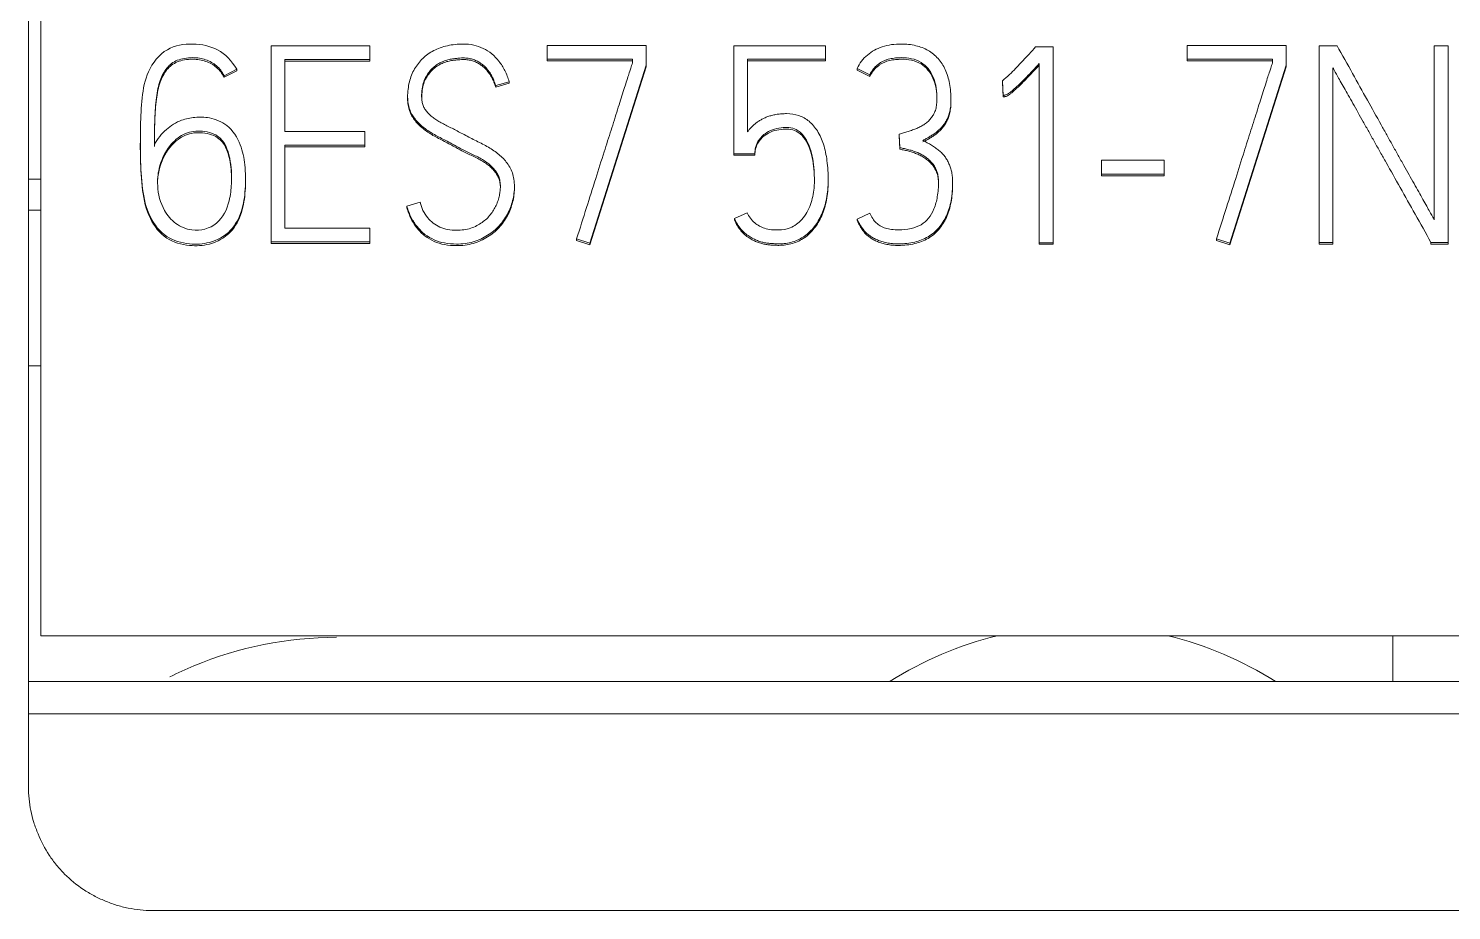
# Model space of a CAD drawing. Header units: millimetres. Extents: x 1359 to 3577, y 1336 to 3557.
# Drawn here: x 2824.87 to 2836.35, y 3041.16 to 3048.27 of the extents above; entities that cross this region are included whole.
import ezdxf

# ---------------------------------------------------------------- set-up
doc = ezdxf.new("R2010")
doc.units = ezdxf.units.MM
doc.layers.add('000-PI-Oprema', color=30, linetype='Continuous', lineweight=5)

msp = doc.modelspace()

# ---------------------------------------------------------------- linework, layer by layer
at = {"layer": '000-PI-Oprema', "color": 0, "linetype": 'ByBlock', "lineweight": 0}
for p, q in [((2824.971, 3043.373), (2824.971, 3053.556)), ((2826.828, 3048.132), (2826.828, 3046.549)), ((2827.624, 3048.132), (2826.828, 3048.132)), ((2827.624, 3048.02), (2827.624, 3048.132)), ((2829.053, 3048.134), (2829.053, 3048.022)), ((2829.852, 3048.134), (2829.053, 3048.134)), ((2829.852, 3047.974), (2829.852, 3048.134)), ((2830.558, 3048.132), (2831.297, 3048.132)), ((2830.558, 3047.26), (2830.558, 3048.132)), ((2831.297, 3048.132), (2831.297, 3048.022)), ((2832.992, 3048.123), (2833.132, 3048.123)), ((2833.132, 3048.123), (2833.132, 3046.543)), ((2834.213, 3048.134), (2834.213, 3048.022)), ((2835.012, 3048.134), (2834.213, 3048.134)), ((2835.012, 3047.974), (2835.012, 3048.134)), ((2835.278, 3048.132), (2835.278, 3046.545)), ((2835.422, 3048.132), (2835.278, 3048.132)), ((2836.319, 3048.132), (2836.206, 3048.132)), ((2836.206, 3048.132), (2836.206, 3046.728)), ((2836.319, 3046.545), (2836.319, 3048.132)), ((2826.55, 3047.943), (2826.448, 3047.89)), ((2826.55, 3047.943), (2826.55, 3047.93)), ((2826.939, 3047.439), (2826.939, 3048.02)), ((2826.939, 3048.02), (2827.624, 3048.02)), ((2826.939, 3048.007), (2827.624, 3048.007)), ((2827.624, 3048.02), (2827.624, 3048.007)), ((2829.053, 3048.022), (2829.053, 3048.009)), ((2829.053, 3048.022), (2829.741, 3048.022)), ((2829.053, 3048.009), (2829.741, 3048.009)), ((2829.397, 3046.538), (2829.852, 3047.974)), ((2829.397, 3046.526), (2829.852, 3047.961)), ((2829.741, 3048.022), (2829.741, 3047.991)), ((2829.852, 3047.974), (2829.852, 3047.961)), ((2830.669, 3048.022), (2830.669, 3047.436)), ((2831.297, 3048.022), (2830.669, 3048.022)), ((2831.297, 3048.009), (2830.669, 3048.009)), ((2831.297, 3048.022), (2831.297, 3048.009)), ((2831.552, 3047.947), (2831.552, 3047.934)), ((2831.552, 3047.947), (2831.654, 3047.897)), ((2831.552, 3047.934), (2831.654, 3047.884)), ((2833.021, 3046.543), (2833.021, 3047.987)), ((2834.213, 3048.022), (2834.213, 3048.009)), ((2834.213, 3048.022), (2834.901, 3048.022)), ((2834.213, 3048.009), (2834.901, 3048.009)), ((2834.557, 3046.538), (2835.012, 3047.974)), ((2834.557, 3046.526), (2835.012, 3047.961)), ((2834.901, 3048.022), (2834.901, 3047.991)), ((2835.012, 3047.974), (2835.012, 3047.961)), ((2835.389, 3046.545), (2835.389, 3047.954)), ((2826.55, 3047.93), (2826.448, 3047.877)), ((2826.448, 3047.89), (2826.448, 3047.877)), ((2828.747, 3047.841), (2828.639, 3047.811)), ((2828.747, 3047.829), (2828.639, 3047.798)), ((2828.747, 3047.841), (2828.747, 3047.829)), ((2831.654, 3047.897), (2831.654, 3047.884)), ((2832.724, 3047.849), (2832.724, 3047.836)), ((2832.731, 3047.731), (2832.724, 3047.849)), ((2832.731, 3047.719), (2832.724, 3047.836)), ((2827.928, 3047.721), (2827.928, 3047.709)), ((2828.639, 3047.811), (2828.639, 3047.798)), ((2832.309, 3047.686), (2832.309, 3047.708)), ((2832.731, 3047.731), (2832.731, 3047.719)), ((2827.582, 3047.439), (2826.939, 3047.439)), ((2827.582, 3047.329), (2827.582, 3047.439)), ((2831.892, 3047.419), (2831.892, 3047.406)), ((2831.892, 3047.419), (2831.898, 3047.309)), ((2831.892, 3047.406), (2831.898, 3047.296)), ((2825.773, 3047.347), (2825.773, 3047.334)), ((2826.939, 3046.659), (2826.939, 3047.329)), ((2826.939, 3047.329), (2827.582, 3047.329)), ((2826.939, 3047.316), (2827.582, 3047.316)), ((2827.582, 3047.329), (2827.582, 3047.316)), ((2830.558, 3047.26), (2830.558, 3047.248)), ((2830.727, 3047.26), (2830.558, 3047.26)), ((2830.727, 3047.248), (2830.558, 3047.248)), ((2830.727, 3047.26), (2830.727, 3047.248)), ((2831.898, 3047.309), (2831.898, 3047.296)), ((2833.523, 3047.208), (2833.523, 3047.095)), ((2834.029, 3047.208), (2833.523, 3047.208)), ((2834.029, 3047.095), (2834.029, 3047.208)), ((2824.871, 3047.056), (2824.971, 3047.056)), ((2826.622, 3047.045), (2826.622, 3047.057)), ((2831.319, 3047.042), (2831.319, 3047.055)), ((2832.322, 3047), (2832.322, 3047.021)), ((2833.523, 3047.095), (2833.523, 3047.083)), ((2833.523, 3047.095), (2834.029, 3047.095)), ((2833.523, 3047.083), (2834.029, 3047.083)), ((2834.029, 3047.095), (2834.029, 3047.083)), ((2828.789, 3046.983), (2828.789, 3046.996)), ((2824.971, 3046.806), (2824.871, 3046.806)), ((2827.922, 3046.838), (2828.03, 3046.869)), ((2827.922, 3046.838), (2827.922, 3046.825)), ((2830.563, 3046.739), (2830.665, 3046.785)), ((2830.563, 3046.739), (2830.563, 3046.726)), ((2831.654, 3046.781), (2831.552, 3046.734)), ((2831.552, 3046.734), (2831.552, 3046.722)), ((2827.624, 3046.659), (2826.939, 3046.659)), ((2827.624, 3046.549), (2827.624, 3046.659)), ((2829.291, 3046.574), (2829.291, 3046.561)), ((2829.291, 3046.574), (2829.397, 3046.538)), ((2829.291, 3046.561), (2829.397, 3046.526)), ((2834.45, 3046.574), (2834.45, 3046.561)), ((2834.45, 3046.574), (2834.557, 3046.538)), ((2834.45, 3046.561), (2834.557, 3046.526)), ((2826.828, 3046.549), (2826.828, 3046.537)), ((2826.828, 3046.549), (2827.624, 3046.549)), ((2826.828, 3046.537), (2827.624, 3046.537)), ((2827.624, 3046.549), (2827.624, 3046.537)), ((2829.397, 3046.538), (2829.397, 3046.526)), ((2833.021, 3046.543), (2833.021, 3046.53)), ((2833.132, 3046.543), (2833.021, 3046.543)), ((2833.132, 3046.53), (2833.021, 3046.53)), ((2833.132, 3046.543), (2833.132, 3046.53)), ((2834.557, 3046.538), (2834.557, 3046.526)), ((2835.278, 3046.545), (2835.389, 3046.545)), ((2835.278, 3046.545), (2835.278, 3046.532)), ((2835.278, 3046.532), (2835.389, 3046.532)), ((2835.389, 3046.545), (2835.389, 3046.532)), ((2836.179, 3046.545), (2836.179, 3046.532)), ((2836.179, 3046.545), (2836.319, 3046.545)), ((2836.179, 3046.532), (2836.319, 3046.532)), ((2836.319, 3046.545), (2836.319, 3046.532)), ((2824.971, 3045.551), (2824.871, 3045.551)), ((2849.771, 3043.373), (2824.971, 3043.373)), ((2835.871, 3043.373), (2835.871, 3043.005)), ((2849.871, 3043.005), (2824.871, 3043.005)), ((2824.871, 3042.742), (2824.871, 3042.156)), ((2849.871, 3042.742), (2824.871, 3042.742)), ((2825.871, 3041.156), (2848.871, 3041.156))]:
    msp.add_line(p, q, dxfattribs=at)
for start, end in [(103.753, 122.3801), (57.6199, 76.247)]:
    msp.add_arc((2833.371, 3040.556), 2.9, start, end, dxfattribs=at)
for points, knots in [([(2824.871, 3053.556), (2824.871, 3052.471), (2824.871, 3048.868), (2824.871, 3045.263), (2824.871, 3042.742)], [0, 0, 0, 0, 0.301146, 1, 1, 1, 1]), ([(2825.887, 3047.333), (2825.912, 3047.381), (2825.973, 3047.458), (2826.092, 3047.535), (2826.215, 3047.557), (2826.343, 3047.556), (2826.491, 3047.493), (2826.587, 3047.343), (2826.622, 3047.161), (2826.624, 3046.981), (2826.598, 3046.797), (2826.511, 3046.626), (2826.344, 3046.535), (2826.159, 3046.525), (2825.97, 3046.578), (2825.834, 3046.755), (2825.783, 3046.984), (2825.773, 3047.231), (2825.773, 3047.476), (2825.783, 3047.708), (2825.822, 3047.932), (2825.971, 3048.121), (2826.196, 3048.159), (2826.413, 3048.113), (2826.509, 3048.012), (2826.55, 3047.943)], [0, 0, 0, 0, 0.03564, 0.067865, 0.092923, 0.119268, 0.154068, 0.197126, 0.234707, 0.279879, 0.320329, 0.360962, 0.405677, 0.442102, 0.485709, 0.532505, 0.586175, 0.644312, 0.701767, 0.753421, 0.803151, 0.856352, 0.904259, 0.950465, 1, 1, 1, 1]), ([(2828.03, 3046.869), (2828.039, 3046.824), (2828.079, 3046.742), (2828.187, 3046.656), (2828.297, 3046.641), (2828.381, 3046.646), (2828.437, 3046.658), (2828.486, 3046.679), (2828.529, 3046.705), (2828.566, 3046.735), (2828.597, 3046.769), (2828.622, 3046.805), (2828.643, 3046.843), (2828.658, 3046.883), (2828.668, 3046.923), (2828.675, 3046.96), (2828.677, 3046.999), (2828.674, 3047.038), (2828.665, 3047.077), (2828.647, 3047.11), (2828.624, 3047.139), (2828.598, 3047.166), (2828.566, 3047.191), (2828.531, 3047.214), (2828.493, 3047.235), (2828.452, 3047.255), (2828.408, 3047.276), (2828.364, 3047.298), (2828.318, 3047.322), (2828.272, 3047.348), (2828.225, 3047.373), (2828.178, 3047.396), (2828.133, 3047.42), (2828.091, 3047.447), (2828.053, 3047.475), (2828.018, 3047.506), (2827.988, 3047.54), (2827.962, 3047.577), (2827.942, 3047.619), (2827.931, 3047.667), (2827.927, 3047.721), (2827.931, 3047.78), (2827.941, 3047.839), (2827.959, 3047.894), (2827.983, 3047.945), (2828.014, 3047.99), (2828.05, 3048.031), (2828.091, 3048.066), (2828.139, 3048.094), (2828.192, 3048.117), (2828.25, 3048.133), (2828.312, 3048.143), (2828.383, 3048.147), (2828.461, 3048.14), (2828.54, 3048.113), (2828.609, 3048.068), (2828.668, 3048.007), (2828.716, 3047.93), (2828.738, 3047.872), (2828.747, 3047.841)], [0, 0, 0, 0, 0.042395, 0.079774, 0.121236, 0.140075, 0.157254, 0.173247, 0.188397, 0.202796, 0.216711, 0.230265, 0.243508, 0.256652, 0.269293, 0.280934, 0.291684, 0.304893, 0.316879, 0.328106, 0.339273, 0.350814, 0.362909, 0.375637, 0.388999, 0.403044, 0.417696, 0.432849, 0.448511, 0.464937, 0.481153, 0.497163, 0.51278, 0.527863, 0.542482, 0.556645, 0.570443, 0.584077, 0.597961, 0.612786, 0.629037, 0.64828, 0.666584, 0.684253, 0.701354, 0.717933, 0.734308, 0.750738, 0.767515, 0.784992, 0.803232, 0.822275, 0.842375, 0.868294, 0.892965, 0.917787, 0.943448, 0.970498, 1, 1, 1, 1]), ([(2832.083, 3047.368), (2832.092, 3047.373), (2832.11, 3047.382), (2832.136, 3047.397), (2832.163, 3047.413), (2832.189, 3047.431), (2832.213, 3047.452), (2832.236, 3047.476), (2832.257, 3047.502), (2832.275, 3047.532), (2832.29, 3047.566), (2832.301, 3047.604), (2832.308, 3047.647), (2832.31, 3047.723), (2832.303, 3047.823), (2832.269, 3047.938), (2832.21, 3048.031), (2832.127, 3048.099), (2832.023, 3048.138), (2831.896, 3048.15), (2831.758, 3048.134), (2831.629, 3048.063), (2831.571, 3047.99), (2831.552, 3047.947)], [0, 0, 0, 0, 0.019459, 0.039301, 0.05955, 0.080105, 0.100989, 0.122386, 0.144292, 0.16684, 0.190353, 0.215738, 0.244087, 0.27581, 0.363621, 0.439823, 0.508996, 0.575574, 0.644592, 0.722009, 0.822031, 0.909956, 1, 1, 1, 1]), ([(2832.724, 3047.849), (2832.743, 3047.865), (2832.78, 3047.897), (2832.834, 3047.952), (2832.887, 3048.008), (2832.941, 3048.066), (2832.975, 3048.104), (2832.992, 3048.123)], [0, 0, 0, 0, 0.198846, 0.377684, 0.606339, 0.795382, 1, 1, 1, 1]), ([(2836.206, 3046.728), (2836.201, 3046.737), (2836.189, 3046.758), (2836.169, 3046.795), (2836.143, 3046.84), (2836.113, 3046.894), (2836.079, 3046.955), (2836.042, 3047.021), (2836.002, 3047.092), (2835.959, 3047.168), (2835.915, 3047.248), (2835.869, 3047.329), (2835.823, 3047.412), (2835.756, 3047.533), (2835.664, 3047.698), (2835.545, 3047.911), (2835.464, 3048.057), (2835.422, 3048.132)], [0, 0, 0, 0, 0.019057, 0.045144, 0.078261, 0.117077, 0.160259, 0.207807, 0.259003, 0.31313, 0.370188, 0.428711, 0.487234, 0.545757, 0.688172, 0.839586, 1, 1, 1, 1]), ([(2826.448, 3047.89), (2826.441, 3047.905), (2826.423, 3047.934), (2826.388, 3047.971), (2826.347, 3047.999), (2826.3, 3048.02), (2826.249, 3048.033), (2826.191, 3048.037), (2826.131, 3048.032), (2826.072, 3048.017), (2826.024, 3047.99), (2825.986, 3047.952), (2825.955, 3047.905), (2825.931, 3047.849), (2825.914, 3047.784), (2825.901, 3047.71), (2825.894, 3047.627), (2825.89, 3047.537), (2825.887, 3047.438), (2825.887, 3047.369), (2825.887, 3047.333)], [0, 0, 0, 0, 0.043481, 0.085549, 0.127923, 0.170971, 0.214845, 0.260884, 0.317917, 0.367656, 0.41257, 0.456833, 0.503792, 0.555243, 0.612421, 0.675966, 0.746378, 0.823872, 0.908402, 1, 1, 1, 1]), ([(2826.448, 3047.877), (2826.441, 3047.892), (2826.423, 3047.921), (2826.388, 3047.958), (2826.347, 3047.987), (2826.3, 3048.007), (2826.249, 3048.02), (2826.191, 3048.024), (2826.131, 3048.02), (2826.072, 3048.004), (2826.024, 3047.977), (2825.986, 3047.939), (2825.955, 3047.892), (2825.931, 3047.836), (2825.914, 3047.771), (2825.901, 3047.697), (2825.894, 3047.615), (2825.89, 3047.524), (2825.887, 3047.425), (2825.887, 3047.356), (2825.887, 3047.32)], [0, 0, 0, 0, 0.043481, 0.085549, 0.127923, 0.170971, 0.214845, 0.260884, 0.317917, 0.367656, 0.41257, 0.456833, 0.503792, 0.555243, 0.612421, 0.675966, 0.746378, 0.823872, 0.908402, 1, 1, 1, 1]), ([(2828.639, 3047.811), (2828.636, 3047.818), (2828.631, 3047.833), (2828.622, 3047.856), (2828.611, 3047.881), (2828.597, 3047.906), (2828.58, 3047.93), (2828.561, 3047.953), (2828.539, 3047.975), (2828.513, 3047.994), (2828.484, 3048.011), (2828.452, 3048.024), (2828.415, 3048.031), (2828.381, 3048.034), (2828.348, 3048.032), (2828.316, 3048.029), (2828.28, 3048.025), (2828.243, 3048.017), (2828.206, 3048.002), (2828.169, 3047.983), (2828.135, 3047.958), (2828.105, 3047.925), (2828.077, 3047.886), (2828.056, 3047.839), (2828.044, 3047.781), (2828.04, 3047.728), (2828.043, 3047.683), (2828.052, 3047.649), (2828.067, 3047.62), (2828.088, 3047.593), (2828.112, 3047.569), (2828.141, 3047.547), (2828.173, 3047.526), (2828.208, 3047.505), (2828.246, 3047.486), (2828.287, 3047.465), (2828.329, 3047.444), (2828.374, 3047.42), (2828.421, 3047.395), (2828.47, 3047.37), (2828.52, 3047.345), (2828.568, 3047.321), (2828.612, 3047.293), (2828.654, 3047.263), (2828.692, 3047.231), (2828.725, 3047.194), (2828.753, 3047.153), (2828.775, 3047.106), (2828.787, 3047.053), (2828.791, 3046.997), (2828.787, 3046.939), (2828.776, 3046.882), (2828.758, 3046.826), (2828.734, 3046.773), (2828.703, 3046.723), (2828.666, 3046.677), (2828.623, 3046.636), (2828.573, 3046.601), (2828.518, 3046.571), (2828.457, 3046.548), (2828.39, 3046.535), (2828.313, 3046.53), (2828.228, 3046.537), (2828.141, 3046.563), (2828.066, 3046.607), (2828.003, 3046.669), (2827.954, 3046.747), (2827.931, 3046.806), (2827.922, 3046.838)], [0, 0, 0, 0, 0.006902, 0.014527, 0.0229, 0.03171, 0.040697, 0.049939, 0.059406, 0.069126, 0.079243, 0.089792, 0.100957, 0.11302, 0.121351, 0.131067, 0.142193, 0.154038, 0.166072, 0.178522, 0.191399, 0.204849, 0.219214, 0.234859, 0.25249, 0.272668, 0.283841, 0.294211, 0.304173, 0.314215, 0.324636, 0.335605, 0.347264, 0.35967, 0.372854, 0.386723, 0.401163, 0.416176, 0.433071, 0.449927, 0.466747, 0.483271, 0.499286, 0.514866, 0.530063, 0.545048, 0.560066, 0.575472, 0.591898, 0.609868, 0.627376, 0.645005, 0.66302, 0.681094, 0.698922, 0.71679, 0.734853, 0.753306, 0.772468, 0.792214, 0.812556, 0.833938, 0.86301, 0.889874, 0.915888, 0.942166, 0.969784, 1, 1, 1, 1]), ([(2828.639, 3047.798), (2828.636, 3047.805), (2828.631, 3047.82), (2828.622, 3047.843), (2828.611, 3047.868), (2828.597, 3047.893), (2828.58, 3047.917), (2828.561, 3047.94), (2828.539, 3047.962), (2828.513, 3047.981), (2828.484, 3047.998), (2828.452, 3048.011), (2828.415, 3048.019), (2828.381, 3048.021), (2828.348, 3048.019), (2828.316, 3048.016), (2828.28, 3048.012), (2828.243, 3048.004), (2828.206, 3047.99), (2828.169, 3047.97), (2828.135, 3047.945), (2828.105, 3047.912), (2828.077, 3047.874), (2828.056, 3047.826), (2828.045, 3047.771), (2828.042, 3047.733), (2828.042, 3047.713)], [0, 0, 0, 0, 0.025535, 0.053746, 0.084726, 0.117324, 0.150572, 0.184768, 0.219795, 0.255756, 0.293187, 0.332218, 0.373527, 0.418158, 0.448979, 0.484928, 0.526094, 0.569916, 0.614442, 0.660505, 0.708148, 0.757909, 0.811058, 0.868941, 0.934177, 1, 1, 1, 1]), ([(2829.741, 3047.991), (2829.74, 3047.988), (2829.736, 3047.978), (2829.729, 3047.956), (2829.718, 3047.922), (2829.704, 3047.877), (2829.686, 3047.822), (2829.666, 3047.76), (2829.644, 3047.69), (2829.62, 3047.614), (2829.595, 3047.533), (2829.568, 3047.449), (2829.541, 3047.363), (2829.499, 3047.233), (2829.443, 3047.054), (2829.369, 3046.82), (2829.318, 3046.658), (2829.291, 3046.574)], [0, 0, 0, 0, 0.006664, 0.022274, 0.046836, 0.07897, 0.117297, 0.161819, 0.211415, 0.264968, 0.322476, 0.382404, 0.443215, 0.50491, 0.65714, 0.82217, 1, 1, 1, 1]), ([(2831.654, 3047.897), (2831.659, 3047.906), (2831.669, 3047.924), (2831.686, 3047.948), (2831.706, 3047.968), (2831.726, 3047.985), (2831.747, 3047.999), (2831.769, 3048.01), (2831.792, 3048.019), (2831.815, 3048.025), (2831.838, 3048.03), (2831.862, 3048.033), (2831.885, 3048.035), (2831.955, 3048.037), (2832.074, 3048.017), (2832.186, 3047.875), (2832.198, 3047.743), (2832.194, 3047.65), (2832.185, 3047.61), (2832.169, 3047.575), (2832.149, 3047.546), (2832.125, 3047.52), (2832.097, 3047.499), (2832.067, 3047.48), (2832.034, 3047.464), (2831.999, 3047.452), (2831.963, 3047.44), (2831.928, 3047.429), (2831.904, 3047.422), (2831.892, 3047.419)], [0, 0, 0, 0, 0.025161, 0.048595, 0.070641, 0.091589, 0.111603, 0.13094, 0.14993, 0.168791, 0.187661, 0.206323, 0.224495, 0.242226, 0.372375, 0.490579, 0.643633, 0.679942, 0.712328, 0.741834, 0.769901, 0.797396, 0.824894, 0.852838, 0.881452, 0.911007, 0.940973, 0.970636, 1, 1, 1, 1]), ([(2831.654, 3047.884), (2831.659, 3047.893), (2831.669, 3047.911), (2831.686, 3047.935), (2831.706, 3047.955), (2831.726, 3047.972), (2831.747, 3047.986), (2831.769, 3047.998), (2831.792, 3048.006), (2831.815, 3048.013), (2831.838, 3048.017), (2831.862, 3048.02), (2831.885, 3048.022), (2831.955, 3048.024), (2832.074, 3048.005), (2832.182, 3047.867), (2832.196, 3047.756), (2832.196, 3047.697)], [0, 0, 0, 0, 0.039855, 0.076975, 0.111896, 0.145077, 0.176779, 0.207409, 0.237489, 0.267365, 0.297255, 0.326816, 0.355601, 0.383686, 0.589842, 0.777078, 1, 1, 1, 1]), ([(2833.021, 3047.987), (2833.003, 3047.968), (2832.97, 3047.932), (2832.924, 3047.884), (2832.885, 3047.845), (2832.852, 3047.813), (2832.824, 3047.787), (2832.801, 3047.767), (2832.782, 3047.752), (2832.767, 3047.742), (2832.755, 3047.736), (2832.745, 3047.733), (2832.738, 3047.732), (2832.733, 3047.731), (2832.731, 3047.731)], [0, 0, 0, 0, 0.200504, 0.370797, 0.510902, 0.6264, 0.722885, 0.800448, 0.861213, 0.907383, 0.939504, 0.963232, 0.983337, 1, 1, 1, 1]), ([(2833.021, 3047.974), (2833.003, 3047.955), (2832.97, 3047.92), (2832.924, 3047.872), (2832.885, 3047.832), (2832.852, 3047.8), (2832.824, 3047.774), (2832.801, 3047.754), (2832.782, 3047.739), (2832.767, 3047.729), (2832.755, 3047.723), (2832.745, 3047.721), (2832.738, 3047.719), (2832.733, 3047.719), (2832.731, 3047.719)], [0, 0, 0, 0, 0.200504, 0.370797, 0.510902, 0.6264, 0.722885, 0.800448, 0.861213, 0.907383, 0.939504, 0.963232, 0.983337, 1, 1, 1, 1]), ([(2834.901, 3047.991), (2834.9, 3047.988), (2834.896, 3047.978), (2834.889, 3047.956), (2834.878, 3047.922), (2834.863, 3047.877), (2834.846, 3047.822), (2834.826, 3047.76), (2834.804, 3047.69), (2834.78, 3047.614), (2834.754, 3047.533), (2834.727, 3047.449), (2834.7, 3047.363), (2834.659, 3047.233), (2834.603, 3047.054), (2834.528, 3046.82), (2834.477, 3046.658), (2834.45, 3046.574)], [0, 0, 0, 0, 0.006664, 0.022274, 0.046836, 0.07897, 0.117297, 0.161819, 0.211415, 0.264968, 0.322476, 0.382404, 0.443215, 0.50491, 0.65714, 0.82217, 1, 1, 1, 1]), ([(2835.389, 3047.954), (2835.394, 3047.945), (2835.404, 3047.925), (2835.424, 3047.889), (2835.449, 3047.844), (2835.48, 3047.791), (2835.514, 3047.731), (2835.551, 3047.665), (2835.591, 3047.593), (2835.634, 3047.517), (2835.678, 3047.438), (2835.724, 3047.356), (2835.77, 3047.273), (2835.84, 3047.151), (2835.933, 3046.984), (2836.054, 3046.769), (2836.137, 3046.621), (2836.179, 3046.545)], [0, 0, 0, 0, 0.017881, 0.043036, 0.075471, 0.113785, 0.156579, 0.203853, 0.254825, 0.308715, 0.365522, 0.423995, 0.482881, 0.542179, 0.685414, 0.838021, 1, 1, 1, 1]), ([(2828.676, 3046.985), (2828.676, 3046.999), (2828.674, 3047.026), (2828.665, 3047.064), (2828.647, 3047.097), (2828.624, 3047.127), (2828.598, 3047.154), (2828.566, 3047.178), (2828.531, 3047.201), (2828.493, 3047.223), (2828.452, 3047.243), (2828.408, 3047.263), (2828.364, 3047.285), (2828.318, 3047.31), (2828.272, 3047.335), (2828.225, 3047.36), (2828.178, 3047.384), (2828.133, 3047.408), (2828.091, 3047.434), (2828.053, 3047.463), (2828.018, 3047.493), (2827.988, 3047.527), (2827.962, 3047.564), (2827.942, 3047.606), (2827.931, 3047.654), (2827.928, 3047.691), (2827.928, 3047.712), (2827.928, 3047.715)], [0, 0, 0, 0, 0.037363, 0.072654, 0.105707, 0.138586, 0.172568, 0.20818, 0.245654, 0.284995, 0.326348, 0.369486, 0.414101, 0.460216, 0.508578, 0.556324, 0.603462, 0.649443, 0.693851, 0.736893, 0.778592, 0.819218, 0.85936, 0.900239, 0.943889, 0.991738, 1, 1, 1, 1]), ([(2832.083, 3047.356), (2832.092, 3047.36), (2832.11, 3047.369), (2832.136, 3047.384), (2832.163, 3047.4), (2832.189, 3047.419), (2832.213, 3047.44), (2832.236, 3047.463), (2832.257, 3047.49), (2832.275, 3047.52), (2832.29, 3047.553), (2832.301, 3047.591), (2832.308, 3047.634), (2832.309, 3047.666), (2832.309, 3047.683), (2832.309, 3047.683)], [0, 0, 0, 0, 0.070239, 0.141859, 0.214947, 0.289138, 0.36452, 0.44175, 0.520823, 0.60221, 0.68708, 0.778706, 0.881031, 0.995537, 1, 1, 1, 1]), ([(2830.669, 3047.436), (2830.674, 3047.443), (2830.683, 3047.456), (2830.7, 3047.474), (2830.718, 3047.492), (2830.738, 3047.509), (2830.76, 3047.525), (2830.785, 3047.539), (2830.811, 3047.552), (2830.841, 3047.563), (2830.873, 3047.572), (2830.907, 3047.579), (2830.945, 3047.583), (2831.004, 3047.585), (2831.083, 3047.575), (2831.171, 3047.525), (2831.239, 3047.442), (2831.287, 3047.333), (2831.314, 3047.198), (2831.321, 3047.074), (2831.317, 3046.972), (2831.307, 3046.9), (2831.291, 3046.834), (2831.268, 3046.774), (2831.241, 3046.72), (2831.209, 3046.671), (2831.171, 3046.63), (2831.129, 3046.595), (2831.082, 3046.568), (2831.032, 3046.548), (2830.978, 3046.536), (2830.934, 3046.534), (2830.901, 3046.534), (2830.876, 3046.536), (2830.848, 3046.537), (2830.816, 3046.541), (2830.783, 3046.548), (2830.749, 3046.559), (2830.715, 3046.574), (2830.68, 3046.594), (2830.647, 3046.62), (2830.614, 3046.652), (2830.586, 3046.692), (2830.57, 3046.723), (2830.563, 3046.739)], [0, 0, 0, 0, 0.010575, 0.021534, 0.032937, 0.044729, 0.056875, 0.069452, 0.0826, 0.096505, 0.111279, 0.126985, 0.143702, 0.161538, 0.205913, 0.248141, 0.293825, 0.346182, 0.40699, 0.478261, 0.512629, 0.544859, 0.575282, 0.604004, 0.631084, 0.6569, 0.681684, 0.705765, 0.729734, 0.753772, 0.778045, 0.803118, 0.812005, 0.822876, 0.835737, 0.849942, 0.864952, 0.880894, 0.897668, 0.915306, 0.934053, 0.954105, 0.975931, 1, 1, 1, 1]), ([(2830.665, 3046.785), (2830.68, 3046.752), (2830.718, 3046.701), (2830.812, 3046.65), (2830.913, 3046.642), (2831.022, 3046.657), (2831.12, 3046.731), (2831.182, 3046.848), (2831.212, 3046.993), (2831.206, 3047.157), (2831.179, 3047.324), (2831.083, 3047.471), (2830.932, 3047.477), (2830.819, 3047.44), (2830.743, 3047.356), (2830.728, 3047.297), (2830.727, 3047.26)], [0, 0, 0, 0, 0.059022, 0.110017, 0.175174, 0.228533, 0.294979, 0.374406, 0.452147, 0.547151, 0.653629, 0.744768, 0.81483, 0.893356, 0.941956, 1, 1, 1, 1]), ([(2826.257, 3047.443), (2826.208, 3047.445), (2826.116, 3047.428), (2825.99, 3047.315), (2825.92, 3047.165), (2825.905, 3046.98), (2825.945, 3046.818), (2826.053, 3046.69), (2826.208, 3046.624), (2826.409, 3046.676), (2826.494, 3046.859), (2826.512, 3047.042), (2826.506, 3047.224), (2826.436, 3047.41), (2826.306, 3047.441), (2826.257, 3047.443)], [0, 0, 0, 0, 0.0625, 0.125, 0.21875, 0.28125, 0.375, 0.4375, 0.5, 0.59375, 0.6875, 0.75, 0.84375, 0.9375, 1, 1, 1, 1]), ([(2826.257, 3047.43), (2826.208, 3047.432), (2826.116, 3047.415), (2825.99, 3047.303), (2825.924, 3047.161), (2825.912, 3047.055), (2825.912, 3047.019)], [0, 0, 0, 0, 0.232842, 0.465685, 0.814948, 1, 1, 1, 1]), ([(2826.508, 3047.057), (2826.508, 3047.109), (2826.499, 3047.229), (2826.436, 3047.397), (2826.306, 3047.428), (2826.257, 3047.43)], [0, 0, 0, 0, 0.310868, 0.724347, 1, 1, 1, 1]), ([(2831.208, 3047.039), (2831.208, 3047.072), (2831.203, 3047.167), (2831.179, 3047.311), (2831.083, 3047.458), (2830.932, 3047.464), (2830.819, 3047.428), (2830.743, 3047.344), (2830.728, 3047.284), (2830.727, 3047.248)], [0, 0, 0, 0, 0.110862, 0.319923, 0.498869, 0.636431, 0.790612, 0.886035, 1, 1, 1, 1]), ([(2831.552, 3046.734), (2831.556, 3046.726), (2831.564, 3046.71), (2831.577, 3046.686), (2831.592, 3046.662), (2831.61, 3046.639), (2831.632, 3046.617), (2831.657, 3046.597), (2831.685, 3046.579), (2831.717, 3046.564), (2831.753, 3046.551), (2831.793, 3046.541), (2831.838, 3046.535), (2831.914, 3046.532), (2832.013, 3046.542), (2832.126, 3046.585), (2832.216, 3046.659), (2832.279, 3046.761), (2832.316, 3046.888), (2832.324, 3046.994), (2832.321, 3047.071), (2832.316, 3047.11), (2832.306, 3047.147), (2832.294, 3047.18), (2832.278, 3047.211), (2832.26, 3047.239), (2832.238, 3047.264), (2832.212, 3047.288), (2832.183, 3047.309), (2832.152, 3047.33), (2832.118, 3047.349), (2832.095, 3047.362), (2832.083, 3047.368)], [0, 0, 0, 0, 0.016308, 0.03331, 0.051065, 0.069403, 0.088334, 0.108132, 0.128912, 0.150812, 0.174077, 0.199384, 0.227539, 0.258836, 0.339488, 0.411171, 0.480216, 0.552248, 0.632093, 0.724403, 0.750895, 0.775618, 0.798835, 0.820921, 0.842207, 0.86296, 0.883743, 0.90511, 0.927322, 0.95053, 0.974743, 1, 1, 1, 1]), ([(2826.622, 3047.046), (2826.622, 3047.018), (2826.618, 3046.93), (2826.598, 3046.784), (2826.511, 3046.614), (2826.344, 3046.522), (2826.159, 3046.512), (2825.97, 3046.565), (2825.834, 3046.742), (2825.783, 3046.971), (2825.775, 3047.173), (2825.773, 3047.296), (2825.773, 3047.334)], [0, 0, 0, 0, 0.047379, 0.146039, 0.245143, 0.354204, 0.443047, 0.549405, 0.663541, 0.794443, 0.936242, 1, 1, 1, 1]), ([(2831.898, 3047.309), (2831.91, 3047.307), (2831.934, 3047.302), (2831.97, 3047.293), (2832.006, 3047.283), (2832.041, 3047.27), (2832.075, 3047.253), (2832.106, 3047.234), (2832.135, 3047.21), (2832.16, 3047.183), (2832.181, 3047.152), (2832.198, 3047.116), (2832.207, 3047.076), (2832.211, 3047.008), (2832.203, 3046.919), (2832.178, 3046.819), (2832.134, 3046.739), (2832.069, 3046.683), (2831.984, 3046.652), (2831.901, 3046.645), (2831.832, 3046.648), (2831.782, 3046.658), (2831.739, 3046.676), (2831.704, 3046.703), (2831.676, 3046.738), (2831.661, 3046.766), (2831.654, 3046.781)], [0, 0, 0, 0, 0.02738, 0.055263, 0.083718, 0.112185, 0.140262, 0.168233, 0.196053, 0.223907, 0.252387, 0.281692, 0.312418, 0.345525, 0.437535, 0.514429, 0.579935, 0.641132, 0.706523, 0.782286, 0.825991, 0.863975, 0.897416, 0.929394, 0.963085, 1, 1, 1, 1]), ([(2831.898, 3047.296), (2831.91, 3047.294), (2831.934, 3047.29), (2831.97, 3047.281), (2832.006, 3047.27), (2832.041, 3047.257), (2832.075, 3047.24), (2832.106, 3047.221), (2832.135, 3047.198), (2832.16, 3047.17), (2832.181, 3047.139), (2832.198, 3047.103), (2832.207, 3047.063), (2832.209, 3047.031), (2832.209, 3047.012), (2832.209, 3047.007)], [0, 0, 0, 0, 0.076955, 0.155321, 0.235296, 0.315307, 0.39422, 0.472835, 0.551025, 0.629313, 0.709358, 0.791722, 0.878079, 0.97113, 1, 1, 1, 1]), ([(2831.319, 3047.042), (2831.319, 3047.039), (2831.319, 3047.011), (2831.317, 3046.959), (2831.307, 3046.888), (2831.291, 3046.822), (2831.268, 3046.761), (2831.241, 3046.707), (2831.209, 3046.659), (2831.171, 3046.617), (2831.129, 3046.582), (2831.082, 3046.555), (2831.032, 3046.536), (2830.978, 3046.524), (2830.934, 3046.521), (2830.901, 3046.522), (2830.876, 3046.523), (2830.848, 3046.524), (2830.816, 3046.528), (2830.783, 3046.536), (2830.749, 3046.546), (2830.715, 3046.561), (2830.68, 3046.582), (2830.647, 3046.607), (2830.614, 3046.639), (2830.586, 3046.679), (2830.57, 3046.71), (2830.563, 3046.726)], [0, 0, 0, 0, 0.006507, 0.07195, 0.133322, 0.191255, 0.245946, 0.297513, 0.346671, 0.393864, 0.439719, 0.485361, 0.531134, 0.577354, 0.625098, 0.642021, 0.662722, 0.687212, 0.714261, 0.742843, 0.773199, 0.80514, 0.838725, 0.874425, 0.912607, 0.954167, 1, 1, 1, 1]), ([(2828.789, 3046.985), (2828.789, 3046.985), (2828.789, 3046.965), (2828.787, 3046.926), (2828.776, 3046.869), (2828.758, 3046.814), (2828.734, 3046.76), (2828.703, 3046.71), (2828.666, 3046.664), (2828.623, 3046.624), (2828.573, 3046.588), (2828.518, 3046.558), (2828.457, 3046.535), (2828.39, 3046.522), (2828.313, 3046.517), (2828.228, 3046.524), (2828.141, 3046.55), (2828.066, 3046.595), (2828.003, 3046.656), (2827.954, 3046.734), (2827.931, 3046.794), (2827.922, 3046.825)], [0, 0, 0, 0, 0.001261, 0.046083, 0.091213, 0.137331, 0.183601, 0.229241, 0.274983, 0.321224, 0.368462, 0.417518, 0.468068, 0.520144, 0.574882, 0.649305, 0.718077, 0.784672, 0.851944, 0.922648, 1, 1, 1, 1]), ([(2831.552, 3046.722), (2831.556, 3046.714), (2831.564, 3046.698), (2831.577, 3046.674), (2831.592, 3046.65), (2831.61, 3046.626), (2831.632, 3046.604), (2831.657, 3046.584), (2831.685, 3046.566), (2831.717, 3046.551), (2831.753, 3046.538), (2831.793, 3046.528), (2831.838, 3046.522), (2831.914, 3046.52), (2832.013, 3046.529), (2832.126, 3046.572), (2832.216, 3046.646), (2832.279, 3046.748), (2832.315, 3046.872), (2832.322, 3046.962), (2832.322, 3047.008)], [0, 0, 0, 0, 0.022676, 0.046318, 0.071006, 0.096504, 0.122828, 0.150357, 0.17925, 0.209702, 0.242052, 0.277241, 0.316391, 0.359908, 0.472053, 0.571728, 0.667735, 0.767894, 0.878918, 1, 1, 1, 1]), ([(2827.354, 3043.36), (2826.961, 3043.36), (2826.497, 3043.266), (2826.074, 3043.073), (2826.01, 3043.041)], [0, 0, 0, 0, 0.846072, 1, 1, 1, 1]), ([(2824.871, 3042.156), (2824.871, 3042.09), (2824.878, 3042.026), (2824.897, 3041.93), (2824.905, 3041.899), (2824.924, 3041.836), (2824.936, 3041.805), (2824.973, 3041.715), (2825.003, 3041.657), (2825.057, 3041.576), (2825.076, 3041.549), (2825.118, 3041.498), (2825.14, 3041.474), (2825.209, 3041.404), (2825.259, 3041.363), (2825.341, 3041.309), (2825.369, 3041.292), (2825.427, 3041.261), (2825.486, 3041.233), (2825.548, 3041.211), (2825.595, 3041.196), (2825.61, 3041.192), (2825.642, 3041.183), (2825.658, 3041.18), (2825.739, 3041.163), (2825.805, 3041.156), (2825.871, 3041.156)], [0, 0, 0, 0, 0.125, 0.125, 0.1875, 0.1875, 0.25, 0.25, 0.375, 0.375, 0.4375, 0.4375, 0.5, 0.5, 0.625, 0.625, 0.6875, 0.6875, 0.75, 0.8125, 0.8125, 0.84375, 0.84375, 0.875, 0.875, 1, 1, 1, 1])]:
    msp.add_open_spline(points, degree=3, knots=knots, dxfattribs=at)

doc.saveas('drawing.dxf')
